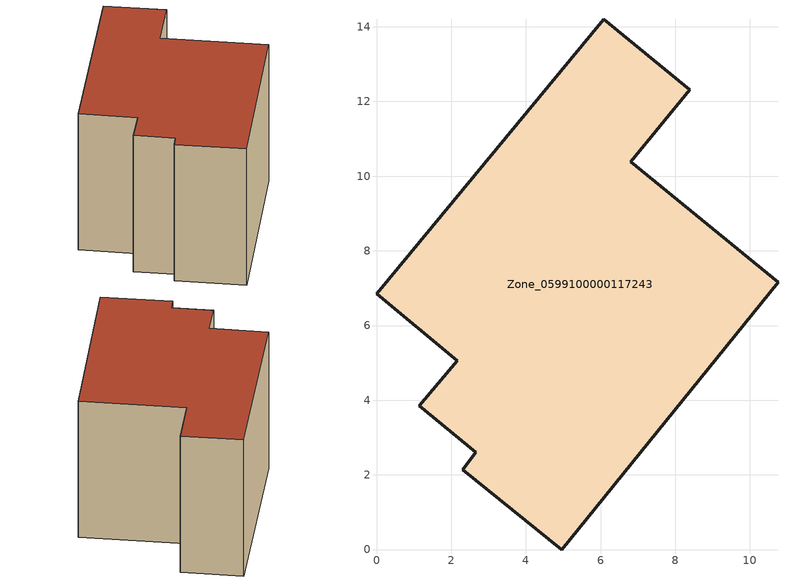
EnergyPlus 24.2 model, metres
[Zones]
Zone_0599100000117243
 floor ground (C_G): 10.75,7.16 4.96,0 2.31,2.13 2.66,2.6 1.14,3.85 2.16,5.06 0,6.85 6.09,14.2 8.39,12.32 6.81,10.39 z0
 wall outside (C_F): 2.16,5.06 1.14,3.85 2.66,2.6 2.31,2.13 4.96,0 10.75,7.16 6.81,10.39 8.39,12.32 6.09,14.2 0,6.85 2.16,5.06 z0:7.49
 roof outside (C_R): 6.09,14.2 0,6.85 2.16,5.06 1.14,3.85 2.66,2.6 2.31,2.13 4.96,0 10.75,7.16 6.81,10.39 8.39,12.32 z7.49
[BUILDING]
Pand.0599100000117243: North Axis=0; Terrain=City; Loads Convergence Tolerance Value=0.04; Temperature Convergence Tolerance Value=0.4; Solar Distribution=FullExterior; Maximum Number of Warmup Days=25; Minimum Number of Warmup Days=1
[Site:Location]
Rotterdam.The.Hague.AP_ZH_NLD Design_Conditions: Latitude=51.96; Longitude=4.45; Time Zone=1; Elevation=-4.5
[SITE:GROUNDTEMPERATURE:BUILDINGSURFACE]
18, 18, 18, 18, 18, 18, 18, 18, 18, 18, 18, 18
[MATERIAL] Thermal Absorptance=0.9; Solar Absorptance=0.7; Visible Absorptance=0.7
Name | Roughness | Thickness | Conductivity | Density | Specific Heat
G.TC.1946 | MediumSmooth | 0.15 | 1 | 540 | 1210
F.TC.1946 | Rough | 0.3 | 0.857143 | 1920 | 840
R.TC.1946 | MediumRough | 0.2 | 0.909091 | 1500 | 1000
[CONSTRUCTION]
C_G: G.TC.1946
C_F: F.TC.1946
C_R: R.TC.1946
[ZONE]
Zone_0599100000117243: Type=1; Multiplier=1; Ceiling Height=Autocalculate; Volume=Autocalculate; Floor Area=autocalculate; Part of Total Floor Area=Yes
[ZONEINFILTRATION:DESIGNFLOWRATE]
Infil_Zone_0599100000117243: Zone or ZoneList or Space or SpaceList=Zone_0599100000117243; Schedule=AlwaysOn; Design Flow Rate Calculation Method=Flow/Area; Flow Rate per Floor Area=0.003; Constant Term Coefficient=1; Temperature Term Coefficient=0; Velocity Term Coefficient=0; Velocity Squared Term Coefficient=0
[HVACTEMPLATE:ZONE:IDEALLOADSAIRSYSTEM]
Zone_0599100000117243: Maximum Heating Supply Air Temperature=50; Minimum Cooling Supply Air Temperature=13; Maximum Heating Supply Air Humidity Ratio=0.0156; Minimum Cooling Supply Air Humidity Ratio=0.0077; Heating Limit=NoLimit; Cooling Limit=NoLimit; Dehumidification Control Type=ConstantSensibleHeatRatio; Cooling Sensible Heat Ratio=0.7; Dehumidification Setpoint=60; Humidification Control Type=None; Humidification Setpoint=30; Outdoor Air Method=None; Outdoor Air Flow Rate per Person=0.00944; Outdoor Air Flow Rate per Zone Floor Area=0; Outdoor Air Flow Rate per Zone=0; Demand Controlled Ventilation Type=None; Outdoor Air Economizer Type=NoEconomizer; Heat Recovery Type=None; Sensible Heat Recovery Effectiveness=0.7; Latent Heat Recovery Effectiveness=0.65
[ZONECONTROL:THERMOSTAT]
ThermostatControl_Zone_0599100000117243: Zone or ZoneList=Zone_0599100000117243; Control Type Schedule=DualSetpointControlType; Control 1=Thermostat_Zone_0599100000117243; Temperature Difference Between Cutout And Setpoint=0
[THERMOSTATSETPOINT:DUALSETPOINT]
Thermostat_Zone_0599100000117243: Heating Setpoint Temperature Schedule=HeatingSetpoint_Zone_0599100000117243; Cooling Setpoint Temperature Schedule=CoolingSetpoint_Zone_0599100000117243
[SCHEDULE:COMPACT]
HeatingSetpoint_Zone_0599100000117243: Through: 12/31, For: AllDays, Until: 24:00, 21
CoolingSetpoint_Zone_0599100000117243: Through: 12/31, For: AllDays, Until: 24:00, 24
DualSetpointControlType: Through: 12/31, For: AllDays, Until: 24:00, 4
AlwaysOn: Through: 12/31, For: AllDays, Until: 24:00, 1
